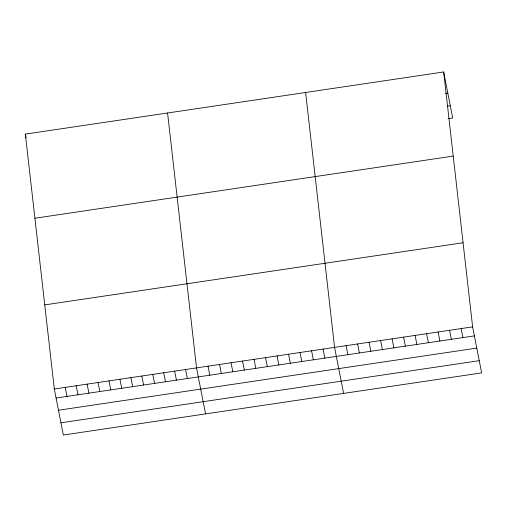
<?xml version="1.0" encoding="UTF-8"?>
<svg xmlns="http://www.w3.org/2000/svg" width="507" height="507" viewBox="0 0 507 507"><rect width="100%" height="100%" fill="white"/><g stroke="black" fill="none" stroke-linecap="round" stroke-linejoin="round"><path stroke-width="0.76" d="M443.669 71.975L472.625 326.876L481.65 372.886L63.331 435.025L54.306 389.015L25.35 134.114L443.669 71.975L452.694 117.985L448.093 118.67M445.533 93.535L447.833 93.193M447.231 106.229L450.298 105.773M34.907 218.232L453.22 156.093M44.749 304.897L463.068 242.758M54.306 389.015L472.625 326.876M56.074 398.027L474.394 335.888M58.47 410.233L476.789 348.1M60.935 422.819L479.254 360.68M461.117 328.587L462.885 337.592M449.614 330.298L451.382 339.303M438.111 332.003L439.88 341.015M426.609 333.714L428.377 342.719M415.106 335.425L416.874 344.43M403.604 337.13L405.366 346.142M392.095 338.841L393.863 347.846M380.592 340.546L382.36 349.557M369.09 342.257L370.858 351.269M357.587 343.968L359.355 352.973M346.085 345.673L347.846 354.685M343.607 393.394L334.576 347.384L305.62 92.477M323.073 349.095L324.841 358.1M311.571 350.8L313.339 359.812M300.068 352.511L301.836 361.516M288.565 354.222L290.334 363.227M277.063 355.927L278.825 364.939M265.554 357.638L267.322 366.643M254.051 359.343L255.82 368.355M242.549 361.054L244.317 370.059M231.046 362.765L232.814 371.77M219.544 364.47L221.305 373.482M208.035 366.181L209.803 375.186M205.563 413.902L196.532 367.892L167.576 112.985M185.594 369.514L187.362 378.52M174.655 371.137L176.417 380.149M163.71 372.765L165.478 381.771M152.772 374.388L154.54 383.4M141.833 376.017L143.595 385.022M130.888 377.639L132.657 386.651M119.95 379.268L121.718 388.273M109.011 380.89L110.773 389.896M98.066 382.512L99.835 391.524M87.128 384.141L88.896 393.147M76.189 385.764L77.958 394.776M25.35 134.114L26.085 137.866M65.245 387.392L67.013 396.398"/></g></svg>
